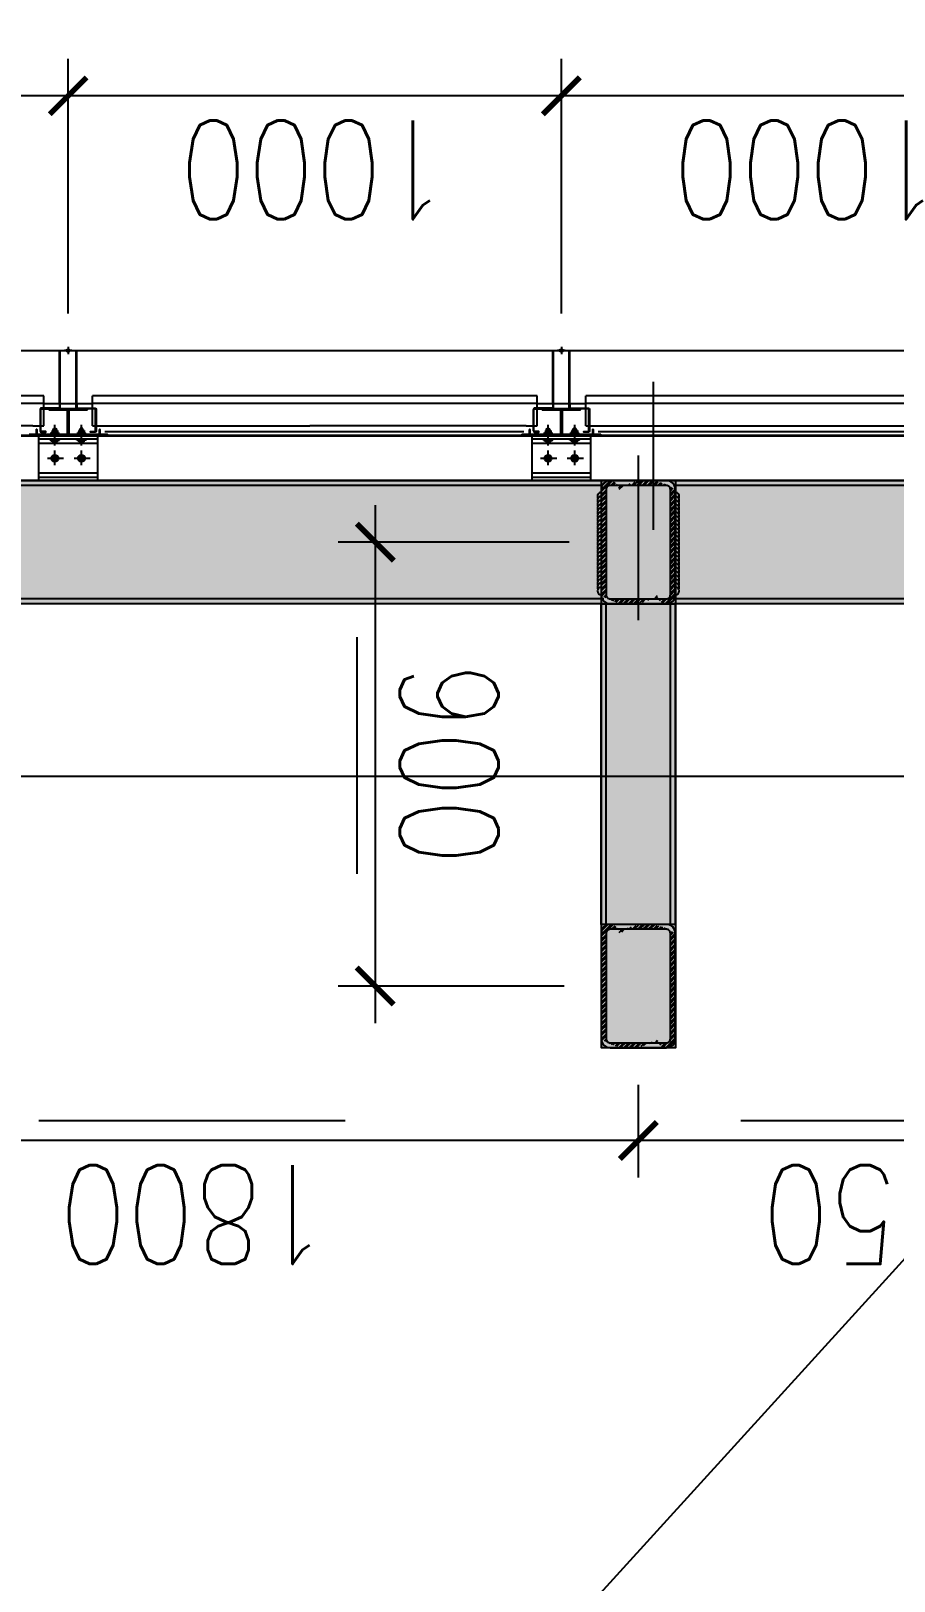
# Model space of a CAD drawing. Header units: millimetres. Extents: x 464 to 50148, y 310 to 56051.
# Drawn here: x 33998 to 35748, y 37188 to 40331 of the extents above; entities that cross this region are included whole.
import ezdxf

# ---------------------------------------------------------------- set-up
doc = ezdxf.new("R2010")
doc.units = ezdxf.units.MM
doc.linetypes.add('DASH', pattern=[0.35, 0.25, -0.1])
doc.layers.get('0').update_dxf_attribs({"color": 8})
doc.layers.get('Defpoints').update_dxf_attribs({"color": 8})
for name, color, linetype in [('COL-10 Rev j', 8, 'Continuous'), ('COL-228 Rev j', 8, 'Continuous'), ('CON', 8, 'Continuous'), ('DIM', 8, 'Continuous'), ('DLN030', 8, 'Continuous'), ('DLN280__', 8, 'Continuous'), ('DLN314__', 8, 'Continuous'), ('LOUVRE_MULLION', 8, 'Continuous'), ('USER', 8, 'Continuous')]:
    doc.layers.add(name, color=color, linetype=linetype)
doc.styles.add('SIMPLEX', font='SIMPLEX.shx', dxfattribs={"width": 0.8, "bigfont": 'chineset.shx'})
doc.styles.add('SWIS721LT450', font='swissl.ttf')
doc.dimstyles.new('HKDT-70', dxfattribs={"dimscale": 70, "dimtxt": 4, "dimasz": 1.5, "dimexe": 1.5, "dimexo": 1.5, "dimgap": 1, "dimtad": 1, "dimdec": 0, "dimlfac": 1, "dimdsep": 46, "dimtxsty": 'SIMPLEX', "dimblk": 'ARCHTICK', "dimcen": 1, "dimdle": 1.5, "dimclrd": 256, "dimclre": 256, "dimclrt": 256, "dimadec": 1, "dimazin": 3, "dimtfac": 1, "dimtdec": 0, "dimtix": 1, "dimtmove": 2, "dimatfit": 0, "dimfxl": 3, "dimlwd": -1, "dimlwe": -1, "dimarcsym": 0})
doc.dimstyles.new('INTDIM', dxfattribs={"dimscale": 200, "dimtxt": 2.25, "dimasz": 1.5, "dimexe": 1, "dimexo": 0, "dimgap": 1, "dimtad": 1, "dimdec": 0, "dimrnd": 1, "dimzin": 1, "dimdsep": 46, "dimtxsty": 'SWIS721LT450', "dimcen": 1, "dimclrd": 256, "dimclre": 256, "dimclrt": 256, "dimaunit": 1, "dimadec": 3, "dimazin": 0, "dimtfac": 1, "dimtdec": 0, "dimtix": 1, "dimtmove": 2, "dimatfit": 0, "dimfxl": 1, "dimtolj": 1, "dimtzin": 0, "dimarcsym": 0})

# ---------------------------------------------------------------- blocks, each defined once
blk = doc.blocks.new('DIMARR')
for p, q in [((-1, 0.25), (0, 0)), ((-1, 0), (0, 0)), ((0, 0), (-1, -0.25))]:
    blk.add_line(p, q)
blk = doc.blocks.new('*D140')
at = {"layer": 'Defpoints', "color": 0, "transparency": 16777216}
for p in [(37659.5, 40374.4), (20434.5, 39776.7), (37659.5, 39776.7)]:
    blk.add_point(p, dxfattribs=at)
at = {"layer": 'DLN030', "lineweight": -2, "transparency": 16777216}
for p, q in [((20434.5, 39976.7), (20434.5, 40574.4)), ((37659.5, 39976.7), (37659.5, 40574.4)), ((20634.5, 40374.4), (37459.5, 40374.4))]:
    blk.add_line(p, q, dxfattribs=at)
at = {"layer": 'DLN030', "lineweight": -2, "transparency": 16777216, "xscale": 200, "yscale": 200, "zscale": 200, "rotation": 180}
blk.add_blockref('DIMARR', (20434.5, 40374.4), dxfattribs=at)
at = {"layer": 'DLN030', "lineweight": -2, "transparency": 16777216, "xscale": 200, "yscale": 200, "zscale": 200}
blk.add_blockref('DIMARR', (37659.5, 40374.4), dxfattribs=at)
at = {"layer": 'DLN030', "transparency": 16777216, "insert": (29047, 40628.6), "char_height": 300, "attachment_point": 5, "style": 'SWIS721LT450'}
blk.add_mtext('\\A1;17225', dxfattribs=at)
blk = doc.blocks.new('_ArchTick')
at = {"color": 0, "linetype": 'ByBlock', "const_width": 0.15}
blk.add_lwpolyline([(-0.5, -0.5), (0.5, 0.5)], dxfattribs=at)
blk = doc.blocks.new('*D35')
at = {"layer": 'Defpoints', "color": 0, "linetype": 'DASH', "ltscale": 300, "transparency": 16777216}
for p in [(1997.9, 90), (2997.9, 0), (2997.9, -516.4)]:
    blk.add_point(p, dxfattribs=at)
at = {"layer": 'LOUVRE_MULLION', "color": 6, "ltscale": 300, "transparency": 16777216}
for p, q in [((1997.9, 15), (1997.9, -591.4)), ((2997.9, -75), (2997.9, -591.4)), ((1922.9, -516.4), (3072.9, -516.4))]:
    blk.add_line(p, q, dxfattribs=at)
at = {"layer": 'LOUVRE_MULLION', "color": 6, "linetype": 'DASH', "ltscale": 300, "transparency": 16777216, "xscale": 75, "yscale": 75, "zscale": 75, "rotation": 180}
blk.add_blockref('_ArchTick', (1997.9, -516.4), dxfattribs=at)
at = {"layer": 'LOUVRE_MULLION', "color": 6, "linetype": 'DASH', "ltscale": 300, "transparency": 16777216, "xscale": 75, "yscale": 75, "zscale": 75}
blk.add_blockref('_ArchTick', (2997.9, -516.4), dxfattribs=at)
at = {"layer": 'LOUVRE_MULLION', "color": 4, "linetype": 'DASH', "ltscale": 300, "transparency": 16777216, "insert": (2497.9, -366.4), "char_height": 200, "attachment_point": 5, "style": 'SIMPLEX'}
blk.add_mtext('1000', dxfattribs=at)
blk = doc.blocks.new('*D36')
at = {"layer": 'Defpoints', "color": 0, "linetype": 'DASH', "ltscale": 300, "transparency": 16777216}
for p in [(2997.9, 0), (3997.9, 0), (3997.9, -516.4)]:
    blk.add_point(p, dxfattribs=at)
at = {"layer": 'LOUVRE_MULLION', "color": 6, "ltscale": 300, "transparency": 16777216}
for p, q in [((2997.9, -75), (2997.9, -591.4)), ((3997.9, -75), (3997.9, -591.4)), ((2922.9, -516.4), (4072.9, -516.4))]:
    blk.add_line(p, q, dxfattribs=at)
at = {"layer": 'LOUVRE_MULLION', "color": 6, "linetype": 'DASH', "ltscale": 300, "transparency": 16777216, "xscale": 75, "yscale": 75, "zscale": 75, "rotation": 180}
blk.add_blockref('_ArchTick', (2997.9, -516.4), dxfattribs=at)
at = {"layer": 'LOUVRE_MULLION', "color": 6, "linetype": 'DASH', "ltscale": 300, "transparency": 16777216, "xscale": 75, "yscale": 75, "zscale": 75}
blk.add_blockref('_ArchTick', (3997.9, -516.4), dxfattribs=at)
at = {"layer": 'LOUVRE_MULLION', "color": 4, "linetype": 'DASH', "ltscale": 300, "transparency": 16777216, "insert": (3497.9, -366.4), "char_height": 200, "attachment_point": 5, "style": 'SIMPLEX'}
blk.add_mtext('1000', dxfattribs=at)
blk = doc.blocks.new('*D37')
at = {"layer": 'Defpoints', "color": 0, "linetype": 'DASH', "ltscale": 300, "transparency": 16777216}
for p in [(3997.9, 0), (4997.9, 0), (4997.9, -516.4)]:
    blk.add_point(p, dxfattribs=at)
at = {"layer": 'LOUVRE_MULLION', "color": 6, "ltscale": 300, "transparency": 16777216}
for p, q in [((3997.9, -75), (3997.9, -591.4)), ((4997.9, -75), (4997.9, -591.4)), ((3922.9, -516.4), (5072.9, -516.4))]:
    blk.add_line(p, q, dxfattribs=at)
at = {"layer": 'LOUVRE_MULLION', "color": 6, "linetype": 'DASH', "ltscale": 300, "transparency": 16777216, "xscale": 75, "yscale": 75, "zscale": 75, "rotation": 180}
blk.add_blockref('_ArchTick', (3997.9, -516.4), dxfattribs=at)
at = {"layer": 'LOUVRE_MULLION', "color": 6, "linetype": 'DASH', "ltscale": 300, "transparency": 16777216, "xscale": 75, "yscale": 75, "zscale": 75}
blk.add_blockref('_ArchTick', (4997.9, -516.4), dxfattribs=at)
at = {"layer": 'LOUVRE_MULLION', "color": 4, "linetype": 'DASH', "ltscale": 300, "transparency": 16777216, "insert": (4497.9, -366.4), "char_height": 200, "attachment_point": 5, "style": 'SIMPLEX'}
blk.add_mtext('1000', dxfattribs=at)
blk = doc.blocks.new('250X150X10')
at = {"ltscale": 100}
h = blk.add_hatch(dxfattribs=at)
h.set_pattern_fill('ANSI32', color=256, scale=20, style=0)
h.set_pattern_definition([(45, (0, 0), (-5.30330086, 5.30330086), []), (45, (3.5355, 0), (-5.30330086, 5.30330086), [])])
h.paths.add_polyline_path([(-55896.1, -430690.8), (-55896.1, -430476.8, 0.315789), (-56010.1, -430476.8, 1), (-56046.1, -430476.8), (-56046.1, -430690.8, 0.315789), (-55932.1, -430690.8, 1)])
h.paths.add_polyline_path([(-56028.1, -430698.8), (-55914.1, -430698.8, 0.414214), (-55906.1, -430690.8), (-55906.1, -430476.8, 0.414214), (-55914.1, -430468.8), (-56028.1, -430468.8, 0.414214), (-56036.1, -430476.8), (-56036.1, -430690.8, 0.414214)], flags=16)
for points in [[(-56028.1, -430708.8), (-55914.1, -430708.8, 0.414214), (-55896.1, -430690.8), (-55896.1, -430476.8, 0.414214), (-55914.1, -430458.8), (-56028.1, -430458.8, 0.414214), (-56046.1, -430476.8), (-56046.1, -430690.8, 0.414214)], [(-56028.1, -430698.8), (-55914.1, -430698.8, 0.414214), (-55906.1, -430690.8), (-55906.1, -430476.8, 0.414214), (-55914.1, -430468.8), (-56028.1, -430468.8, 0.414214), (-56036.1, -430476.8), (-56036.1, -430690.8, 0.414214)]]:
    blk.add_lwpolyline(points, format="xyb", close=True)
blk = doc.blocks.new('cp')
at = {"layer": 'USER'}
h = blk.add_hatch(color=256, dxfattribs=at)
h.paths.add_polyline_path([(0, 0), (1, 0, 0.414214), (0, 1)])
h.paths.add_polyline_path([(0, 0), (-1, 0, 0.414214), (0, -1)])
for p, q in [((-2.5, 0), (2.5, 0)), ((0, -2.5), (0, 2.5))]:
    blk.add_line(p, q, dxfattribs=at)
blk.add_circle((0, 0), 1, dxfattribs=at)
blk = doc.blocks.new('hanfeng8')
for centre, start, end in [((-134175.9, -434457.1), 90, 270), ((-134025.9, -434457.1), 270, 90), ((-134175.9, -434465.1), 150, 270), ((-134175.9, -434473.1), 150, 270), ((-134175.9, -434481.1), 150, 270), ((-134175.9, -434489.1), 150, 270), ((-134025.9, -434465.1), 270, 30), ((-134025.9, -434473.1), 270, 30), ((-134025.9, -434481.1), 270, 30), ((-134025.9, -434489.1), 270, 30), ((-134175.9, -434497.1), 150, 270), ((-134175.9, -434505.1), 150, 270), ((-134175.9, -434513.1), 150, 270), ((-134175.9, -434521.1), 150, 270), ((-134025.9, -434497.1), 270, 30), ((-134025.9, -434505.1), 270, 30), ((-134025.9, -434513.1), 270, 30), ((-134025.9, -434521.1), 270, 30), ((-134175.9, -434529.1), 150, 270), ((-134175.9, -434537.1), 150, 270), ((-134175.9, -434545.1), 150, 270), ((-134175.9, -434553.1), 150, 270), ((-134025.9, -434529.1), 270, 30), ((-134025.9, -434537.1), 270, 30), ((-134025.9, -434545.1), 270, 30), ((-134025.9, -434553.1), 270, 30), ((-134175.9, -434561.1), 150, 270), ((-134175.9, -434569.1), 150, 270), ((-134175.9, -434577.1), 150, 270), ((-134175.9, -434585.1), 150, 270), ((-134025.9, -434561.1), 270, 30), ((-134025.9, -434569.1), 270, 30), ((-134025.9, -434577.1), 270, 30), ((-134025.9, -434585.1), 270, 30), ((-134175.9, -434593.1), 150, 270), ((-134175.9, -434601.1), 150, 270), ((-134175.9, -434609.1), 150, 270), ((-134175.9, -434617.1), 150, 270), ((-134025.9, -434593.1), 270, 30), ((-134025.9, -434601.1), 270, 30), ((-134025.9, -434609.1), 270, 30), ((-134025.9, -434617.1), 270, 30), ((-134175.9, -434625.1), 150, 270), ((-134175.9, -434633.1), 150, 270), ((-134175.9, -434641.1), 150, 270), ((-134175.9, -434649.1), 150, 270), ((-134025.9, -434625.1), 270, 30), ((-134025.9, -434633.1), 270, 30), ((-134025.9, -434641.1), 270, 30), ((-134025.9, -434649.1), 270, 30)]:
    blk.add_arc(centre, 8, start, end)
blk = doc.blocks.new('*D41')
at = {"layer": 'Defpoints', "color": 0, "linetype": 'ByBlock', "transparency": 16777216}
for p in [(2841.9, 1601.9), (1791.9, 1413.5), (2841.9, 1413.5)]:
    blk.add_point(p, dxfattribs=at)
at = {"layer": 'DIM', "color": 6, "transparency": 16777216}
for p, q in [((1791.9, 1488.5), (1791.9, 1676.9)), ((2841.9, 1488.5), (2841.9, 1676.9)), ((1716.9, 1601.9), (2916.9, 1601.9))]:
    blk.add_line(p, q, dxfattribs=at)
at = {"layer": 'DIM', "color": 6, "linetype": 'ByBlock', "transparency": 16777216, "xscale": 75, "yscale": 75, "zscale": 75, "rotation": 180}
blk.add_blockref('_ArchTick', (1791.9, 1601.9), dxfattribs=at)
at = {"layer": 'DIM', "color": 6, "linetype": 'ByBlock', "transparency": 16777216, "xscale": 75, "yscale": 75, "zscale": 75}
blk.add_blockref('_ArchTick', (2841.9, 1601.9), dxfattribs=at)
at = {"layer": 'DIM', "color": 4, "linetype": 'ByBlock', "transparency": 16777216, "insert": (2316.9, 1751.9), "char_height": 200, "attachment_point": 5, "style": 'SIMPLEX'}
blk.add_mtext('1050', dxfattribs=at)
blk = doc.blocks.new('*D42')
at = {"layer": 'Defpoints', "color": 0, "linetype": 'ByBlock', "transparency": 16777216}
for p in [(4641.9, 1601.9), (2841.9, 1413.5), (4641.9, 1413.5)]:
    blk.add_point(p, dxfattribs=at)
at = {"layer": 'DIM', "color": 6, "transparency": 16777216}
for p, q in [((2841.9, 1488.5), (2841.9, 1676.9)), ((4641.9, 1488.5), (4641.9, 1676.9)), ((2766.9, 1601.9), (4716.9, 1601.9))]:
    blk.add_line(p, q, dxfattribs=at)
at = {"layer": 'DIM', "color": 6, "linetype": 'ByBlock', "transparency": 16777216, "xscale": 75, "yscale": 75, "zscale": 75, "rotation": 180}
blk.add_blockref('_ArchTick', (2841.9, 1601.9), dxfattribs=at)
at = {"layer": 'DIM', "color": 6, "linetype": 'ByBlock', "transparency": 16777216, "xscale": 75, "yscale": 75, "zscale": 75}
blk.add_blockref('_ArchTick', (4641.9, 1601.9), dxfattribs=at)
at = {"layer": 'DIM', "color": 4, "linetype": 'ByBlock', "transparency": 16777216, "insert": (3741.9, 1751.9), "char_height": 200, "attachment_point": 5, "style": 'SIMPLEX'}
blk.add_mtext('1800', dxfattribs=at)
blk = doc.blocks.new('*D58')
at = {"layer": 'Defpoints', "color": 0, "linetype": 'ByBlock', "transparency": 16777216}
for p in [(2916.9, 1288.5), (3375.3, 1288.5), (2906.9, 388.5)]:
    blk.add_point(p, dxfattribs=at)
at = {"layer": 'DIM', "color": 6, "transparency": 16777216}
for p, q in [((3375.3, 313.5), (3375.3, 1363.5)), ((2991.9, 1288.5), (3450.3, 1288.5)), ((2981.9, 388.5), (3450.3, 388.5))]:
    blk.add_line(p, q, dxfattribs=at)
at = {"layer": 'DIM', "color": 6, "linetype": 'ByBlock', "transparency": 16777216, "xscale": 75, "yscale": 75, "zscale": 75}
for p, rotation in [((3375.3, 1288.5), 90), ((3375.3, 388.5), 270)]:
    blk.add_blockref('_ArchTick', p, dxfattribs=dict(at, rotation=rotation))
at = {"layer": 'DIM', "color": 4, "linetype": 'ByBlock', "transparency": 16777216, "insert": (3225.3, 838.5), "char_height": 200, "attachment_point": 5, "rotation": 90, "style": 'SIMPLEX'}
blk.add_mtext('900', dxfattribs=at)
blk = doc.blocks.new('A$C7E8B1C4A')
for p, q in [((2841.9, 213), (2841.9, 546.5)), ((1851.9, 513.5), (2781.7, 513.5)), ((2898.9, 513.5), (4581.9, 513.5)), ((1851.9, 263.5), (2784.9, 263.5)), ((2898.9, 263.5), (4581.9, 263.5)), ((2937.9, 263.5), (3057.9, 263.5)), ((3937.9, 263.5), (4057.9, 263.5)), ((3937.9, 257.5), (4057.9, 257.5))]:
    blk.add_line(p, q)
at = {"layer": 'CON'}
blk.add_lwpolyline([(2766.9, 1163.5), (2916.9, 1163.5), (2916.9, 513.5), (2766.9, 513.5)], close=True, dxfattribs=at)
at = {"layer": 'LOUVRE_MULLION'}
for p, q in [((1865, 503.5), (2768.6, 503.5)), ((2912, 503.5), (4568.8, 503.5)), ((1865, 273.5), (2768.7, 273.5)), ((2915, 273.5), (4568.8, 273.5)), ((2937.9, 263.5), (2937.9, 173.5)), ((2937.9, 257.5), (3057.9, 257.5)), ((3057.9, 173.5), (3057.9, 263.5)), ((3937.9, 263.5), (3937.9, 173.5)), ((4057.9, 173.5), (4057.9, 263.5)), ((2937.9, 248.5), (3057.9, 248.5)), ((2970.9, 232.3), (2970.9, 202.4)), ((3024.9, 232.3), (3024.9, 202.4)), ((3937.9, 248.5), (4057.9, 248.5)), ((3970.9, 232.3), (3970.9, 202.4)), ((4024.9, 232.3), (4024.9, 202.4)), ((2986.1, 218.5), (2953.2, 218.5)), ((2970.9, 192.3), (2970.9, 150.8)), ((3040, 218.5), (3007.1, 218.5)), ((3024.9, 192.3), (3024.9, 150.8)), ((3986.1, 218.5), (3953.2, 218.5)), ((3970.9, 192.3), (3970.9, 150.8)), ((4040, 218.5), (4007.1, 218.5)), ((4024.9, 192.3), (4024.9, 150.8)), ((2212.5, 173.5), (3508.2, 173.5)), ((2212.5, 171.9), (3508.2, 171.9)), ((2212.5, 164.5), (2923.3, 164.5)), ((2937.9, 188.5), (3057.9, 188.5)), ((2937.9, 179.5), (3057.9, 179.5)), ((2937.9, 173.5), (3057.9, 173.5)), ((2961.4, 181.6), (2980.5, 181.6)), ((2961.4, 181.6), (2961.4, 179.5)), ((2980.5, 179.5), (2961.4, 179.5)), ((2961.4, 170), (2980.5, 170)), ((2961.4, 170), (2980.5, 170)), ((2961.4, 168), (2961.4, 170)), ((2980.5, 168), (2961.4, 168)), ((2963.5, 168), (2963.5, 166)), ((2963.5, 166), (2978.4, 166)), ((2965.4, 185.3), (2965.4, 181.6)), ((2965.4, 162.4), (2965.4, 165.7)), ((2966.8, 185.6), (2975, 185.6)), ((2975.1, 162), (2966.8, 162)), ((2967.9, 162), (2967.9, 158.8)), ((2967.9, 158.8), (2973.9, 158.8)), ((2967.9, 158.8), (2968.4, 158.3)), ((2968.2, 185.3), (2968.2, 181.6)), ((2968.2, 165.7), (2968.2, 162.4)), ((2968.4, 162), (2968.4, 158.3)), ((2968.4, 158.3), (2973.4, 158.3)), ((2973.4, 162), (2973.4, 158.3)), ((2973.4, 158.3), (2973.9, 158.8)), ((2973.7, 185.3), (2973.7, 181.6)), ((2973.7, 165.7), (2973.7, 162.4)), ((2973.9, 162), (2973.9, 158.8)), ((2976.4, 185.3), (2976.4, 181.6)), ((2976.4, 162.4), (2976.4, 165.7)), ((2978.4, 168), (2978.4, 166)), ((2980.5, 181.6), (2980.5, 179.5)), ((2980.5, 168), (2980.5, 170)), ((3034.4, 181.6), (3015.3, 181.6)), ((3015.3, 181.6), (3015.3, 179.5)), ((3015.3, 179.5), (3034.4, 179.5)), ((3034.4, 170), (3015.3, 170)), ((3034.4, 170), (3015.3, 170)), ((3015.3, 168), (3015.3, 170)), ((3015.3, 168), (3034.4, 168)), ((3017.4, 168), (3017.4, 166)), ((3032.3, 166), (3017.4, 166)), ((3019.4, 185.3), (3019.4, 181.6)), ((3019.4, 162.4), (3019.4, 165.7)), ((3029, 185.6), (3020.7, 185.6)), ((3020.7, 162), (3029, 162)), ((3021.9, 162), (3021.9, 158.8)), ((3027.9, 158.8), (3021.9, 158.8)), ((3022.4, 158.3), (3021.9, 158.8)), ((3022.1, 185.3), (3022.1, 181.6)), ((3022.1, 165.7), (3022.1, 162.4)), ((3022.4, 162), (3022.4, 158.3)), ((3027.4, 158.3), (3022.4, 158.3)), ((3027.4, 162), (3027.4, 158.3)), ((3027.9, 158.8), (3027.4, 158.3)), ((3027.6, 185.3), (3027.6, 181.6)), ((3027.6, 165.7), (3027.6, 162.4)), ((3027.9, 162), (3027.9, 158.8)), ((3030.4, 185.3), (3030.4, 181.6)), ((3030.4, 162.4), (3030.4, 165.7)), ((3032.3, 168), (3032.3, 166)), ((3034.4, 181.6), (3034.4, 179.5)), ((3034.4, 168), (3034.4, 170)), ((3073.9, 164.5), (3508.2, 164.5)), ((3508.2, 173.5), (4418.5, 173.5)), ((3508.2, 171.9), (4418.5, 171.9)), ((3508.2, 164.5), (3923.3, 164.5)), ((3937.9, 188.5), (4057.9, 188.5)), ((3937.9, 179.5), (4057.9, 179.5)), ((3937.9, 173.5), (4057.9, 173.5)), ((3961.4, 181.6), (3980.5, 181.6)), ((3961.4, 181.6), (3961.4, 179.5)), ((3980.5, 179.5), (3961.4, 179.5)), ((3961.4, 170), (3980.5, 170)), ((3961.4, 170), (3980.5, 170)), ((3961.4, 168), (3961.4, 170)), ((3980.5, 168), (3961.4, 168)), ((3963.5, 168), (3963.5, 166)), ((3963.5, 166), (3978.4, 166)), ((3965.4, 185.3), (3965.4, 181.6)), ((3965.4, 162.4), (3965.4, 165.7)), ((3966.8, 185.6), (3975, 185.6)), ((3975.1, 162), (3966.8, 162)), ((3967.9, 162), (3967.9, 158.8)), ((3967.9, 158.8), (3973.9, 158.8)), ((3967.9, 158.8), (3968.4, 158.3)), ((3968.2, 185.3), (3968.2, 181.6)), ((3968.2, 165.7), (3968.2, 162.4)), ((3968.4, 162), (3968.4, 158.3)), ((3968.4, 158.3), (3973.4, 158.3)), ((3973.4, 162), (3973.4, 158.3)), ((3973.4, 158.3), (3973.9, 158.8)), ((3973.7, 185.3), (3973.7, 181.6)), ((3973.7, 165.7), (3973.7, 162.4)), ((3973.9, 162), (3973.9, 158.8)), ((3976.4, 185.3), (3976.4, 181.6)), ((3976.4, 162.4), (3976.4, 165.7)), ((3978.4, 168), (3978.4, 166)), ((3980.5, 181.6), (3980.5, 179.5)), ((3980.5, 168), (3980.5, 170)), ((4034.4, 181.6), (4015.3, 181.6)), ((4015.3, 181.6), (4015.3, 179.5)), ((4015.3, 179.5), (4034.4, 179.5)), ((4034.4, 170), (4015.3, 170)), ((4034.4, 170), (4015.3, 170)), ((4015.3, 168), (4015.3, 170)), ((4015.3, 168), (4034.4, 168)), ((4017.4, 168), (4017.4, 166)), ((4032.3, 166), (4017.4, 166)), ((4019.4, 185.3), (4019.4, 181.6)), ((4019.4, 162.4), (4019.4, 165.7)), ((4029, 185.6), (4020.7, 185.6)), ((4020.7, 162), (4029, 162)), ((4021.9, 162), (4021.9, 158.8)), ((4027.9, 158.8), (4021.9, 158.8)), ((4022.4, 158.3), (4021.9, 158.8)), ((4022.1, 185.3), (4022.1, 181.6)), ((4022.1, 165.7), (4022.1, 162.4)), ((4022.4, 162), (4022.4, 158.3)), ((4027.4, 158.3), (4022.4, 158.3)), ((4027.4, 162), (4027.4, 158.3)), ((4027.9, 158.8), (4027.4, 158.3)), ((4027.6, 185.3), (4027.6, 181.6)), ((4027.6, 165.7), (4027.6, 162.4)), ((4027.9, 162), (4027.9, 158.8)), ((4030.4, 185.3), (4030.4, 181.6)), ((4030.4, 162.4), (4030.4, 165.7)), ((4032.3, 168), (4032.3, 166)), ((4034.4, 181.6), (4034.4, 179.5)), ((4034.4, 168), (4034.4, 170)), ((2948.5, 152.5), (2212.5, 152.5)), ((2948.5, 152.5), (2948.5, 92)), ((3047.3, 152.5), (3047.3, 92)), ((3069.4, 152.5), (3047.3, 152.5)), ((3069.4, 152.5), (3508.2, 152.5)), ((3948.5, 152.5), (3508.2, 152.5)), ((3948.5, 152.5), (3948.5, 92)), ((4047.3, 152.5), (4047.3, 92)), ((4069.4, 152.5), (4047.3, 152.5)), ((4069.4, 152.5), (4418.5, 152.5)), ((2212.5, 107.5), (2948.5, 107.5)), ((3047.3, 107.5), (2948.5, 107.5)), ((2980.4, 107.5), (2980.4, 0)), ((2981.9, 107.5), (2981.9, 0)), ((3013.9, 107.5), (3013.9, 0)), ((3015.4, 107.5), (3015.4, 0)), ((3047.3, 107.5), (3508.2, 107.5)), ((3508.2, 107.5), (3948.5, 107.5)), ((4047.3, 107.5), (3948.5, 107.5)), ((3980.4, 107.5), (3980.4, 0)), ((3981.9, 107.5), (3981.9, 0)), ((4013.9, 107.5), (4013.9, 0)), ((4015.4, 107.5), (4015.4, 0)), ((4047.3, 107.5), (4418.5, 107.5)), ((2212.5, 92), (2948.5, 92)), ((3047.3, 92), (3508.2, 92)), ((3508.2, 92), (3948.5, 92)), ((4047.3, 92), (4418.5, 92)), ((3508.2, 0), (2212.5, 0)), ((4418.5, 0), (3508.2, 0))]:
    blk.add_line(p, q, dxfattribs=at)
for points in [[(2776.9, 1163.5), (2776.9, 513.5)], [(2906.9, 1163.5), (2906.9, 513.5)]]:
    blk.add_lwpolyline(points, dxfattribs=at)
for points in [[(2964.4, 218.5), (2967.7, 224.1), (2974.2, 224.1), (2977.4, 218.5), (2974.2, 212.9), (2967.7, 212.9)], [(3018.4, 218.5), (3021.6, 224.1), (3028.1, 224.1), (3031.3, 218.5), (3028.1, 212.9), (3021.6, 212.9)], [(3964.4, 218.5), (3967.7, 224.1), (3974.2, 224.1), (3977.4, 218.5), (3974.2, 212.9), (3967.7, 212.9)], [(4018.4, 218.5), (4021.6, 224.1), (4028.1, 224.1), (4031.3, 218.5), (4028.1, 212.9), (4021.6, 212.9)]]:
    blk.add_lwpolyline(points, close=True, dxfattribs=at)
blk.add_lwpolyline([(2959.9, 118.4), (3035.9, 118.4, 0.414214), (3036.9, 119.4), (3036.9, 119.4, 0.414214), (3035.9, 120.4), (3000.4, 120.4, -0.414214), (2999.9, 120.9), (2999.9, 169.4, -0.414214), (3000.4, 169.9), (3060.9, 169.9), (3060.9, 160.9, 0.414214), (3061.9, 159.9), (3061.9, 159.9, 0.414214), (3062.9, 160.9), (3062.9, 169.9), (3076.9, 169.9, 0.414214), (3077.9, 170.9), (3077.9, 170.9, 0.414214), (3076.9, 171.9), (2918.9, 171.9, 0.414214), (2917.9, 170.9), (2917.9, 170.9, 0.414214), (2918.9, 169.9), (2932.9, 169.9), (2932.9, 160.9, 0.414214), (2933.9, 159.9), (2933.9, 159.9, 0.414214), (2934.9, 160.9), (2934.9, 169.9), (2995.4, 169.9, -0.414214), (2995.9, 169.4), (2995.9, 120.9, -0.414214), (2995.4, 120.4), (2959.9, 120.4, 0.414214), (2958.9, 119.4), (2958.9, 119.4, 0.414214)], format="xyb", close=True, dxfattribs=at)
for points in [[(2980.4, 107.5), (2980.4, 115.4, 0.414214), (2978.9, 116.9), (2943.9, 116.9, -0.414214), (2940.9, 119.9), (2940.9, 162.5, -0.414214), (2943.9, 165.5), (2952.4, 165.5), (2952.4, 164), (2943.9, 164, 0.414214), (2942.4, 162.5), (2942.4, 119.9, 0.414214), (2943.9, 118.4), (2978.9, 118.4, -0.414214), (2981.9, 115.4), (2981.9, 107.5)], [(3015.4, 107.5), (3015.4, 115.4, -0.414214), (3016.9, 116.9), (3051.9, 116.9, 0.414214), (3054.9, 119.9), (3054.9, 162.5, 0.414214), (3051.9, 165.5), (3043.4, 165.5), (3043.4, 164), (3051.9, 164, -0.414214), (3053.4, 162.5), (3053.4, 119.9, -0.414214), (3051.9, 118.4), (3016.9, 118.4, 0.414214), (3013.9, 115.4), (3013.9, 107.5)], [(4076.9, 171.9), (3918.9, 171.9, 0.414214), (3917.9, 170.9), (3917.9, 170.9, 0.414214), (3918.9, 169.9), (3932.9, 169.9), (3932.9, 160.9, 0.414214), (3933.9, 159.9), (3933.9, 159.9, 0.414214), (3934.9, 160.9), (3934.9, 169.9), (3995.4, 169.9, -0.414214), (3995.9, 169.4), (3995.9, 120.9, -0.414214), (3995.4, 120.4), (3959.9, 120.4, 0.414214), (3958.9, 119.4), (3958.9, 119.4, 0.414214), (3959.9, 118.4), (4035.9, 118.4, 0.414214), (4036.9, 119.4), (4036.9, 119.4, 0.414214), (4035.9, 120.4), (4000.4, 120.4, -0.414214), (3999.9, 120.9), (3999.9, 169.4, -0.414214), (4000.4, 169.9), (4060.9, 169.9), (4060.9, 160.9, 0.414214), (4061.9, 159.9), (4061.9, 159.9, 0.414214), (4062.9, 160.9), (4062.9, 169.9), (4076.9, 169.9, 0.414214)], [(3980.4, 107.5), (3980.4, 115.4, 0.414214), (3978.9, 116.9), (3943.9, 116.9, -0.414214), (3940.9, 119.9), (3940.9, 162.5, -0.414214), (3943.9, 165.5), (3952.4, 165.5), (3952.4, 164), (3943.9, 164, 0.414214), (3942.4, 162.5), (3942.4, 119.9, 0.414214), (3943.9, 118.4), (3978.9, 118.4, -0.414214), (3981.9, 115.4), (3981.9, 107.5)], [(4015.4, 107.5), (4015.4, 115.4, -0.414214), (4016.9, 116.9), (4051.9, 116.9, 0.414214), (4054.9, 119.9), (4054.9, 162.5, 0.414214), (4051.9, 165.5), (4043.4, 165.5), (4043.4, 164), (4051.9, 164, -0.414214), (4053.4, 162.5), (4053.4, 119.9, -0.414214), (4051.9, 118.4), (4016.9, 118.4, 0.414214), (4013.9, 115.4), (4013.9, 107.5)]]:
    blk.add_lwpolyline(points, format="xyb", dxfattribs=at)
for centre, radius in [((2970.9, 218.5), 7.2), ((2970.9, 218.5), 6.48), ((2970.9, 218.5), 2.88), ((3024.9, 218.5), 7.2), ((3024.9, 218.5), 6.48), ((3024.9, 218.5), 2.88), ((3970.9, 218.5), 7.2), ((3970.9, 218.5), 6.48), ((3970.9, 218.5), 2.88), ((4024.9, 218.5), 7.2), ((4024.9, 218.5), 6.48), ((4024.9, 218.5), 2.88)]:
    blk.add_circle(centre, radius, dxfattribs=at)
for centre, radius, start, end in [((2970.9, 218.5), 3.6, 322.6164, 307.8882), ((3024.9, 218.5), 3.6, 322.6164, 307.8882), ((3970.9, 218.5), 3.6, 322.6164, 307.8882), ((4024.9, 218.5), 3.6, 322.6164, 307.8882), ((2966.8, 182.8), 2.87, 61.701, 118.4525), ((2966.8, 163.1), 2.87, 61.701, 118.4525), ((2966.8, 164.9), 2.87, 241.5448, 298.2963), ((2970.9, 174.7), 10.9, 75.3319, 104.6669), ((2970.9, 155.1), 10.9, 75.3319, 104.6669), ((2970.9, 172.9), 10.9, 255.3319, 284.6669), ((2975.1, 182.8), 2.87, 61.5448, 118.2963), ((2975.1, 163.1), 2.87, 61.5448, 118.2963), ((2975.1, 164.9), 2.87, 241.701, 298.4525), ((3020.7, 182.8), 2.87, 61.7037, 118.4552), ((3020.7, 163.1), 2.87, 61.7037, 118.4552), ((3020.7, 164.9), 2.87, 241.5475, 298.299), ((3024.9, 174.7), 10.9, 75.3331, 104.6681), ((3024.9, 155.1), 10.9, 75.3331, 104.6681), ((3024.9, 172.9), 10.9, 255.3331, 284.6681), ((3029, 182.8), 2.87, 61.5475, 118.299), ((3029, 163.1), 2.87, 61.5475, 118.299), ((3029, 164.9), 2.87, 241.7037, 298.4552), ((3966.8, 182.8), 2.87, 61.701, 118.4525), ((3966.8, 163.1), 2.87, 61.701, 118.4525), ((3966.8, 164.9), 2.87, 241.5448, 298.2963), ((3970.9, 174.7), 10.9, 75.3319, 104.6669), ((3970.9, 155.1), 10.9, 75.3319, 104.6669), ((3970.9, 172.9), 10.9, 255.3319, 284.6669), ((3975.1, 182.8), 2.87, 61.5448, 118.2963), ((3975.1, 163.1), 2.87, 61.5448, 118.2963), ((3975.1, 164.9), 2.87, 241.701, 298.4525), ((4020.7, 182.8), 2.87, 61.7037, 118.4552), ((4020.7, 163.1), 2.87, 61.7037, 118.4552), ((4020.7, 164.9), 2.87, 241.5475, 298.299), ((4024.9, 174.7), 10.9, 75.3331, 104.6681), ((4024.9, 155.1), 10.9, 75.3331, 104.6681), ((4024.9, 172.9), 10.9, 255.3331, 284.6681), ((4029, 182.8), 2.87, 61.5475, 118.299), ((4029, 163.1), 2.87, 61.5475, 118.299), ((4029, 164.9), 2.87, 241.7037, 298.4552)]:
    blk.add_arc(centre, radius, start, end, dxfattribs=at)
for name, p in [('250X150X10', (58813, 431872.3)), ('250X150X10', (58813, 430972.3)), ('hanfeng8', (136942.8, 434944.6))]:
    blk.add_blockref(name, p)
at = {"layer": 'LOUVRE_MULLION', "xscale": 3, "yscale": 3, "zscale": 3}
for p in [(2997.9, 0), (3997.9, 0)]:
    blk.add_blockref('cp', p, dxfattribs=at)
at = {"layer": 'DIM'}
for base, p1, p2, picture, middle in [((2841.9, 1601.9), (1791.9, 1413.5), (2841.9, 1413.5), '*D41', (2316.9, 1751.9)), ((4641.9, 1601.9), (2841.9, 1413.5), (4641.9, 1413.5), '*D42', (3741.9, 1751.9))]:
    dim = blk.add_linear_dim(base=base, p1=p1, p2=p2, dimstyle='HKDT-70', override={"dimscale": 50}, dxfattribs=at)
    dim.commit()
    dim.dimension.update_dxf_attribs({"geometry": picture, "text_midpoint": middle})
dim = blk.add_linear_dim(base=(3375.3, 1288.5), p1=(2906.9, 388.5), p2=(2916.9, 1288.5), angle=90, dimstyle='HKDT-70', override={"dimscale": 50}, dxfattribs=at)
dim.commit()
dim.dimension.update_dxf_attribs({"geometry": '*D58', "text_midpoint": (3225.3, 838.5)})
at = {"layer": 'LOUVRE_MULLION', "ltscale": 300}
for base, p1, p2, picture, middle in [((2997.9, -516.4), (1997.9, 90), (2997.9, 0), '*D35', (2497.9, -366.4)), ((3997.9, -516.4), (2997.9, 0), (3997.9, 0), '*D36', (3497.9, -366.4)), ((4997.9, -516.4), (3997.9, 0), (4997.9, 0), '*D37', (4497.9, -366.4))]:
    dim = blk.add_linear_dim(base=base, p1=p1, p2=p2, dimstyle='HKDT-70', override={"dimscale": 50}, dxfattribs=at)
    dim.commit()
    dim.dimension.update_dxf_attribs({"geometry": picture, "text_midpoint": middle})

msp = doc.modelspace()

# ---------------------------------------------------------------- hatches: boundary and pattern name
at = {"layer": 'COL-228 Rev j', "ltscale": 100}
h = msp.add_hatch(color=256, dxfattribs=at)
h.dxf.hatch_style = 1
h.paths.add_polyline_path([(23250.8, 39419.5), (37809.5, 39419.5), (37809.5, 28767.6), (37559.5, 28846.1), (37559.5, 39169.5), (23201.7, 39169.5)])
h = msp.add_hatch(color=256, dxfattribs=at)
h.dxf.hatch_style = 1
h.paths.add_polyline_path([(35154.7, 39419.5), (35304.7, 39419.5), (35304.7, 38269.5), (35154.7, 38269.5)])

# ---------------------------------------------------------------- linework, layer by layer
at = {"layer": 'COL-10 Rev j', "ltscale": 100}
for points in [[(34659, 39102.2), (34659, 38622.2)], [(34014.3, 38121.7), (34635.3, 38121.7)], [(35437.3, 38121.7), (36058.2, 38121.7)]]:
    msp.add_lwpolyline(points, dxfattribs=at)
at = {"layer": 'COL-228 Rev j', "ltscale": 100}
for points in [[(23250.8, 39419.5), (37809.5, 39419.5), (37809.5, 28767.6), (37559.5, 28846.1), (37559.5, 39169.5), (23201.7, 39169.5)], [(35154.7, 39419.5), (35304.7, 39419.5), (35304.7, 38269.5), (35154.7, 38269.5)]]:
    msp.add_lwpolyline(points, close=True, dxfattribs=at)
at = {"layer": 'DLN280__'}
for q in [(20509.5, 38819.5), (32009.5, 33709.5)]:
    msp.add_line((36659.5, 38819.5), q, dxfattribs=at)
msp.add_lwpolyline([(32009.5, 33709.5), (36859.5, 33709.5), (36859.5, 38819.5), (32009.5, 38819.5)], close=True, dxfattribs=at)
at = {"layer": 'DLN314__', "ltscale": 0.03}
msp.add_line((35259.5, 39619.5), (35259.5, 39319.5), dxfattribs=at)

# ---------------------------------------------------------------- block references
at = {"layer": 'DLN314__', "rotation": 180}
msp.add_blockref('A$C7E8B1C4A', (38071.5, 39683), dxfattribs=at)

# ---------------------------------------------------------------- dimensions: what is measured, and where the dimension line sits
at = {"layer": 'DLN030'}
dim = msp.add_linear_dim(base=(37659.5, 40374.4), p1=(20434.5, 39776.7), p2=(37659.5, 39776.7), dimstyle='INTDIM', override={"dimscale": 1, "dimtxt": 300, "dimasz": 200, "dimexe": 200, "dimexo": 200, "dimgap": 100, "dimrnd": 0, "dimzin": 0, "dimblk": 'DIMARR', "dimcen": 200, "dimclrt": 256}, dxfattribs=at)
dim.commit()
dim.dimension.update_dxf_attribs({"geometry": '*D140', "text_midpoint": (29047, 40628.6)})

doc.saveas('drawing.dxf')
